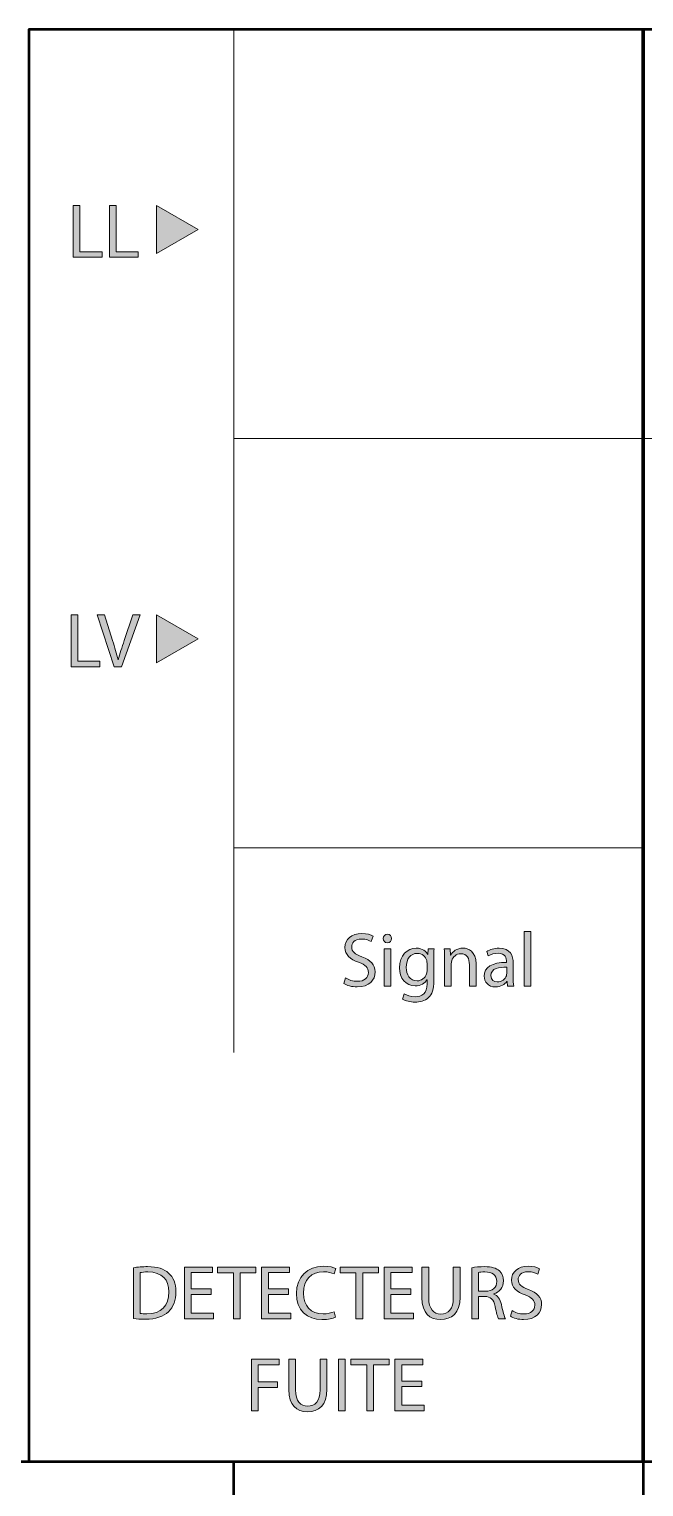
# Model space of a CAD drawing. Header units: inches. Extents: x 1 to 361, y -269 to -21.
# Drawn here: x 268 to 292, y -198 to -141 of the extents above; entities that cross this region are included whole.
import ezdxf

# ---------------------------------------------------------------- set-up
doc = ezdxf.new("R2010")
doc.units = ezdxf.units.IN
doc.header["$MEASUREMENT"] = 0
doc.layers.add('Layer 1', color=7, linetype='Continuous')

# ---------------------------------------------------------------- blocks, each defined once
blk = doc.blocks.new('block 27')
at = {"layer": 'Layer 1'}
h = blk.add_hatch(color=7, dxfattribs=at)
h.dxf.hatch_style = 2
edge = h.paths.add_edge_path()
edge.add_spline(control_points=[(280.367, -178.082), (280.485, -178.157), (280.653, -178.214), (280.832, -178.214), (281.099, -178.214), (281.256, -178.073), (281.256, -177.869), (281.256, -177.683), (281.147, -177.572), (280.875, -177.47), (280.544, -177.35), (280.341, -177.176), (280.341, -176.894), (280.341, -176.58), (280.602, -176.346), (280.994, -176.346), (281.198, -176.346), (281.351, -176.394), (281.438, -176.445), (281.438, -176.445), (281.366, -176.658), (281.366, -176.658), (281.303, -176.619), (281.168, -176.562), (280.985, -176.562), (280.71, -176.562), (280.604, -176.727), (280.604, -176.864), (280.604, -177.053), (280.728, -177.146), (281.006, -177.254), (281.348, -177.386), (281.519, -177.551), (281.519, -177.848), (281.519, -178.16), (281.291, -178.433), (280.815, -178.433), (280.62, -178.433), (280.407, -178.373), (280.298, -178.301), (280.298, -178.301), (280.367, -178.082), (280.367, -178.082)], knot_values=[0, 0, 0, 0, 1, 1, 1, 2, 2, 2, 3, 3, 3, 4, 4, 4, 5, 5, 5, 6, 6, 6, 7, 7, 7, 8, 8, 8, 9, 9, 9, 10, 10, 10, 11, 11, 11, 12, 12, 12, 13, 13, 13, 14, 14, 14, 14], degree=3, periodic=1)
h = blk.add_hatch(color=7, dxfattribs=at)
h.dxf.hatch_style = 2
edge = h.paths.add_edge_path()
edge.add_spline(control_points=[(282.164, -176.541), (282.164, -176.631), (282.101, -176.703), (281.996, -176.703), (281.9, -176.703), (281.837, -176.631), (281.837, -176.541), (281.837, -176.451), (281.903, -176.376), (282.002, -176.376), (282.098, -176.376), (282.164, -176.448), (282.164, -176.541)], knot_values=[0, 0, 0, 0, 1, 1, 1, 2, 2, 2, 3, 3, 3, 4, 4, 4, 4], degree=3, periodic=1)
h.paths.add_polyline_path([(281.87, -178.4), (281.87, -176.948), (282.134, -176.948), (282.134, -178.4)])
h = blk.add_hatch(color=7, dxfattribs=at)
h.dxf.hatch_style = 2
h.paths.add_polyline_path([(287.34, -176.271), (287.603, -176.271), (287.603, -178.4), (287.34, -178.4)])
h = blk.add_hatch(color=7, dxfattribs=at)
h.dxf.hatch_style = 2
edge = h.paths.add_edge_path()
edge.add_spline(control_points=[(283.813, -178.187), (283.813, -178.523), (283.744, -178.723), (283.606, -178.852), (283.462, -178.981), (283.259, -179.026), (283.075, -179.026), (282.902, -179.026), (282.709, -178.984), (282.593, -178.906), (282.593, -178.906), (282.658, -178.702), (282.658, -178.702), (282.754, -178.765), (282.904, -178.819), (283.084, -178.819), (283.354, -178.819), (283.552, -178.678), (283.552, -178.31), (283.552, -178.31), (283.552, -178.151), (283.552, -178.151), (283.552, -178.151), (283.546, -178.151), (283.546, -178.151), (283.468, -178.286), (283.309, -178.394), (283.084, -178.394), (282.725, -178.394), (282.467, -178.088), (282.467, -177.686), (282.467, -177.194), (282.787, -176.918), (283.123, -176.918), (283.375, -176.918), (283.51, -177.047), (283.576, -177.167), (283.576, -177.167), (283.582, -177.167), (283.582, -177.167), (283.582, -177.167), (283.591, -176.948), (283.591, -176.948), (283.591, -176.948), (283.825, -176.948), (283.825, -176.948), (283.816, -177.05), (283.813, -177.17), (283.813, -177.344), (283.813, -177.344), (283.813, -178.187), (283.813, -178.187)], knot_values=[0, 0, 0, 0, 1, 1, 1, 2, 2, 2, 3, 3, 3, 4, 4, 4, 5, 5, 5, 6, 6, 6, 7, 7, 7, 8, 8, 8, 9, 9, 9, 10, 10, 10, 11, 11, 11, 12, 12, 12, 13, 13, 13, 14, 14, 14, 15, 15, 15, 16, 16, 16, 17, 17, 17, 17], degree=3, periodic=1)
edge = h.paths.add_edge_path()
edge.add_spline(control_points=[(283.549, -177.521), (283.549, -177.476), (283.546, -177.437), (283.534, -177.404), (283.486, -177.248), (283.36, -177.122), (283.165, -177.122), (282.913, -177.122), (282.733, -177.335), (282.733, -177.671), (282.733, -177.956), (282.88, -178.193), (283.162, -178.193), (283.327, -178.193), (283.474, -178.091), (283.528, -177.923), (283.543, -177.878), (283.549, -177.827), (283.549, -177.782), (283.549, -177.782), (283.549, -177.521), (283.549, -177.521)], knot_values=[0, 0, 0, 0, 1, 1, 1, 2, 2, 2, 3, 3, 3, 4, 4, 4, 5, 5, 5, 6, 6, 6, 7, 7, 7, 7], degree=3, periodic=1)
h = blk.add_hatch(color=7, dxfattribs=at)
h.dxf.hatch_style = 2
edge = h.paths.add_edge_path()
edge.add_spline(control_points=[(284.23, -177.341), (284.23, -177.188), (284.227, -177.068), (284.218, -176.948), (284.218, -176.948), (284.452, -176.948), (284.452, -176.948), (284.452, -176.948), (284.467, -177.188), (284.467, -177.188), (284.467, -177.188), (284.473, -177.188), (284.473, -177.188), (284.545, -177.053), (284.712, -176.918), (284.953, -176.918), (285.153, -176.918), (285.465, -177.038), (285.465, -177.536), (285.465, -177.536), (285.465, -178.4), (285.465, -178.4), (285.465, -178.4), (285.202, -178.4), (285.202, -178.4), (285.202, -178.4), (285.202, -177.563), (285.202, -177.563), (285.202, -177.329), (285.115, -177.134), (284.865, -177.134), (284.694, -177.134), (284.559, -177.257), (284.512, -177.404), (284.499, -177.437), (284.494, -177.482), (284.494, -177.527), (284.494, -177.527), (284.494, -178.4), (284.494, -178.4), (284.494, -178.4), (284.23, -178.4), (284.23, -178.4), (284.23, -178.4), (284.23, -177.341), (284.23, -177.341)], knot_values=[0, 0, 0, 0, 1, 1, 1, 2, 2, 2, 3, 3, 3, 4, 4, 4, 5, 5, 5, 6, 6, 6, 7, 7, 7, 8, 8, 8, 9, 9, 9, 10, 10, 10, 11, 11, 11, 12, 12, 12, 13, 13, 13, 14, 14, 14, 15, 15, 15, 15], degree=3, periodic=1)
h = blk.add_hatch(color=7, dxfattribs=at)
h.dxf.hatch_style = 2
edge = h.paths.add_edge_path()
edge.add_spline(control_points=[(286.914, -178.052), (286.914, -178.178), (286.919, -178.301), (286.934, -178.4), (286.934, -178.4), (286.697, -178.4), (286.697, -178.4), (286.697, -178.4), (286.677, -178.217), (286.677, -178.217), (286.677, -178.217), (286.668, -178.217), (286.668, -178.217), (286.586, -178.331), (286.431, -178.433), (286.224, -178.433), (285.93, -178.433), (285.78, -178.226), (285.78, -178.016), (285.78, -177.665), (286.092, -177.473), (286.653, -177.476), (286.653, -177.476), (286.653, -177.446), (286.653, -177.446), (286.653, -177.329), (286.62, -177.11), (286.323, -177.113), (286.185, -177.113), (286.044, -177.152), (285.942, -177.221), (285.942, -177.221), (285.882, -177.044), (285.882, -177.044), (286.002, -176.969), (286.179, -176.918), (286.362, -176.918), (286.806, -176.918), (286.914, -177.221), (286.914, -177.509), (286.914, -177.509), (286.914, -178.052), (286.914, -178.052)], knot_values=[0, 0, 0, 0, 1, 1, 1, 2, 2, 2, 3, 3, 3, 4, 4, 4, 5, 5, 5, 6, 6, 6, 7, 7, 7, 8, 8, 8, 9, 9, 9, 10, 10, 10, 11, 11, 11, 12, 12, 12, 13, 13, 13, 14, 14, 14, 14], degree=3, periodic=1)
edge = h.paths.add_edge_path()
edge.add_spline(control_points=[(286.659, -177.659), (286.371, -177.653), (286.044, -177.704), (286.044, -177.986), (286.044, -178.16), (286.158, -178.238), (286.29, -178.238), (286.482, -178.238), (286.604, -178.118), (286.646, -177.995), (286.655, -177.965), (286.659, -177.935), (286.659, -177.911), (286.659, -177.911), (286.659, -177.659), (286.659, -177.659)], knot_values=[0, 0, 0, 0, 1, 1, 1, 2, 2, 2, 3, 3, 3, 4, 4, 4, 5, 5, 5, 5], degree=3, periodic=1)
at = {"layer": 'Layer 1', "lineweight": 0}
for points in [[(287.34, -176.271), (287.603, -176.271), (287.603, -178.4), (287.34, -178.4), (287.34, -176.271)], [(281.87, -178.4), (281.87, -176.948), (282.134, -176.948), (282.134, -178.4), (281.87, -178.4)]]:
    blk.add_lwpolyline(points, dxfattribs=at)
for points, knots in [([(280.367, -178.082), (280.485, -178.157), (280.653, -178.214), (280.832, -178.214), (281.099, -178.214), (281.256, -178.073), (281.256, -177.869), (281.256, -177.683), (281.147, -177.572), (280.875, -177.47), (280.544, -177.35), (280.341, -177.176), (280.341, -176.894), (280.341, -176.58), (280.602, -176.346), (280.994, -176.346), (281.198, -176.346), (281.351, -176.394), (281.438, -176.445), (281.438, -176.445), (281.366, -176.658), (281.366, -176.658), (281.303, -176.619), (281.168, -176.562), (280.985, -176.562), (280.71, -176.562), (280.604, -176.727), (280.604, -176.864), (280.604, -177.053), (280.728, -177.146), (281.006, -177.254), (281.348, -177.386), (281.519, -177.551), (281.519, -177.848), (281.519, -178.16), (281.291, -178.433), (280.815, -178.433), (280.62, -178.433), (280.407, -178.373), (280.298, -178.301), (280.298, -178.301), (280.367, -178.082), (280.367, -178.082)], [0, 0, 0, 0, 1, 1, 1, 2, 2, 2, 3, 3, 3, 4, 4, 4, 5, 5, 5, 6, 6, 6, 7, 7, 7, 8, 8, 8, 9, 9, 9, 10, 10, 10, 11, 11, 11, 12, 12, 12, 13, 13, 13, 14, 14, 14, 14]), ([(282.164, -176.541), (282.164, -176.631), (282.101, -176.703), (281.996, -176.703), (281.9, -176.703), (281.837, -176.631), (281.837, -176.541), (281.837, -176.451), (281.903, -176.376), (282.002, -176.376), (282.098, -176.376), (282.164, -176.448), (282.164, -176.541)], [0, 0, 0, 0, 1, 1, 1, 2, 2, 2, 3, 3, 3, 4, 4, 4, 4]), ([(283.813, -178.187), (283.813, -178.523), (283.744, -178.723), (283.606, -178.852), (283.462, -178.981), (283.259, -179.026), (283.075, -179.026), (282.902, -179.026), (282.709, -178.984), (282.593, -178.906), (282.593, -178.906), (282.658, -178.702), (282.658, -178.702), (282.754, -178.765), (282.904, -178.819), (283.084, -178.819), (283.354, -178.819), (283.552, -178.678), (283.552, -178.31), (283.552, -178.31), (283.552, -178.151), (283.552, -178.151), (283.552, -178.151), (283.546, -178.151), (283.546, -178.151), (283.468, -178.286), (283.309, -178.394), (283.084, -178.394), (282.725, -178.394), (282.467, -178.088), (282.467, -177.686), (282.467, -177.194), (282.787, -176.918), (283.123, -176.918), (283.375, -176.918), (283.51, -177.047), (283.576, -177.167), (283.576, -177.167), (283.582, -177.167), (283.582, -177.167), (283.582, -177.167), (283.591, -176.948), (283.591, -176.948), (283.591, -176.948), (283.825, -176.948), (283.825, -176.948), (283.816, -177.05), (283.813, -177.17), (283.813, -177.344), (283.813, -177.344), (283.813, -178.187), (283.813, -178.187)], [0, 0, 0, 0, 1, 1, 1, 2, 2, 2, 3, 3, 3, 4, 4, 4, 5, 5, 5, 6, 6, 6, 7, 7, 7, 8, 8, 8, 9, 9, 9, 10, 10, 10, 11, 11, 11, 12, 12, 12, 13, 13, 13, 14, 14, 14, 15, 15, 15, 16, 16, 16, 17, 17, 17, 17]), ([(283.549, -177.521), (283.549, -177.476), (283.546, -177.437), (283.534, -177.404), (283.486, -177.248), (283.36, -177.122), (283.165, -177.122), (282.913, -177.122), (282.733, -177.335), (282.733, -177.671), (282.733, -177.956), (282.88, -178.193), (283.162, -178.193), (283.327, -178.193), (283.474, -178.091), (283.528, -177.923), (283.543, -177.878), (283.549, -177.827), (283.549, -177.782), (283.549, -177.782), (283.549, -177.521), (283.549, -177.521)], [0, 0, 0, 0, 1, 1, 1, 2, 2, 2, 3, 3, 3, 4, 4, 4, 5, 5, 5, 6, 6, 6, 7, 7, 7, 7]), ([(284.23, -177.341), (284.23, -177.188), (284.227, -177.068), (284.218, -176.948), (284.218, -176.948), (284.452, -176.948), (284.452, -176.948), (284.452, -176.948), (284.467, -177.188), (284.467, -177.188), (284.467, -177.188), (284.473, -177.188), (284.473, -177.188), (284.545, -177.053), (284.712, -176.918), (284.953, -176.918), (285.153, -176.918), (285.465, -177.038), (285.465, -177.536), (285.465, -177.536), (285.465, -178.4), (285.465, -178.4), (285.465, -178.4), (285.202, -178.4), (285.202, -178.4), (285.202, -178.4), (285.202, -177.563), (285.202, -177.563), (285.202, -177.329), (285.115, -177.134), (284.865, -177.134), (284.694, -177.134), (284.559, -177.257), (284.512, -177.404), (284.499, -177.437), (284.494, -177.482), (284.494, -177.527), (284.494, -177.527), (284.494, -178.4), (284.494, -178.4), (284.494, -178.4), (284.23, -178.4), (284.23, -178.4), (284.23, -178.4), (284.23, -177.341), (284.23, -177.341)], [0, 0, 0, 0, 1, 1, 1, 2, 2, 2, 3, 3, 3, 4, 4, 4, 5, 5, 5, 6, 6, 6, 7, 7, 7, 8, 8, 8, 9, 9, 9, 10, 10, 10, 11, 11, 11, 12, 12, 12, 13, 13, 13, 14, 14, 14, 15, 15, 15, 15]), ([(286.914, -178.052), (286.914, -178.178), (286.919, -178.301), (286.934, -178.4), (286.934, -178.4), (286.697, -178.4), (286.697, -178.4), (286.697, -178.4), (286.677, -178.217), (286.677, -178.217), (286.677, -178.217), (286.668, -178.217), (286.668, -178.217), (286.586, -178.331), (286.431, -178.433), (286.224, -178.433), (285.93, -178.433), (285.78, -178.226), (285.78, -178.016), (285.78, -177.665), (286.092, -177.473), (286.653, -177.476), (286.653, -177.476), (286.653, -177.446), (286.653, -177.446), (286.653, -177.329), (286.62, -177.11), (286.323, -177.113), (286.185, -177.113), (286.044, -177.152), (285.942, -177.221), (285.942, -177.221), (285.882, -177.044), (285.882, -177.044), (286.002, -176.969), (286.179, -176.918), (286.362, -176.918), (286.806, -176.918), (286.914, -177.221), (286.914, -177.509), (286.914, -177.509), (286.914, -178.052), (286.914, -178.052)], [0, 0, 0, 0, 1, 1, 1, 2, 2, 2, 3, 3, 3, 4, 4, 4, 5, 5, 5, 6, 6, 6, 7, 7, 7, 8, 8, 8, 9, 9, 9, 10, 10, 10, 11, 11, 11, 12, 12, 12, 13, 13, 13, 14, 14, 14, 14]), ([(286.659, -177.659), (286.371, -177.653), (286.044, -177.704), (286.044, -177.986), (286.044, -178.16), (286.158, -178.238), (286.29, -178.238), (286.482, -178.238), (286.604, -178.118), (286.646, -177.995), (286.655, -177.965), (286.659, -177.935), (286.659, -177.911), (286.659, -177.911), (286.659, -177.659), (286.659, -177.659)], [0, 0, 0, 0, 1, 1, 1, 2, 2, 2, 3, 3, 3, 4, 4, 4, 5, 5, 5, 5])]:
    blk.add_open_spline(points, degree=3, knots=knots, dxfattribs=at)
blk = doc.blocks.new('block 35')
at = {"layer": 'Layer 1'}
h = blk.add_hatch(color=7, dxfattribs=at)
h.dxf.hatch_style = 2
h.paths.add_polyline_path([(269.722, -147.896), (269.986, -147.896), (269.986, -149.697), (270.849, -149.697), (270.849, -149.916), (269.722, -149.916)])
h = blk.add_hatch(color=7, dxfattribs=at)
h.dxf.hatch_style = 2
h.paths.add_polyline_path([(271.137, -147.896), (271.401, -147.896), (271.401, -149.697), (272.265, -149.697), (272.265, -149.916), (271.137, -149.916)])
h = blk.add_hatch(color=7, dxfattribs=at)
h.dxf.hatch_style = 2
h.paths.add_polyline_path([(272.976, -149.771), (272.976, -147.895), (274.602, -148.833)])
at = {"layer": 'Layer 1', "lineweight": 0}
for points in [[(269.722, -147.896), (269.986, -147.896), (269.986, -149.697), (270.849, -149.697), (270.849, -149.916), (269.722, -149.916), (269.722, -147.896)], [(271.137, -147.896), (271.401, -147.896), (271.401, -149.697), (272.265, -149.697), (272.265, -149.916), (271.137, -149.916), (271.137, -147.896)], [(272.976, -149.771), (272.976, -147.895), (274.602, -148.833), (272.976, -149.771)]]:
    blk.add_lwpolyline(points, dxfattribs=at)
blk = doc.blocks.new('block 36')
at = {"layer": 'Layer 1'}
h = blk.add_hatch(color=7, dxfattribs=at)
h.dxf.hatch_style = 2
h.paths.add_polyline_path([(269.641, -163.896), (269.905, -163.896), (269.905, -165.698), (270.769, -165.698), (270.769, -165.917), (269.641, -165.917)])
h = blk.add_hatch(color=7, dxfattribs=at)
h.dxf.hatch_style = 2
edge = h.paths.add_edge_path()
edge.add_spline(control_points=[(271.326, -165.917), (271.326, -165.917), (270.663, -163.896), (270.663, -163.896), (270.663, -163.896), (270.948, -163.896), (270.948, -163.896), (270.948, -163.896), (271.263, -164.891), (271.263, -164.891), (271.347, -165.164), (271.422, -165.41), (271.479, -165.647), (271.479, -165.647), (271.485, -165.647), (271.485, -165.647), (271.542, -165.413), (271.623, -165.158), (271.716, -164.894), (271.716, -164.894), (272.058, -163.896), (272.058, -163.896), (272.058, -163.896), (272.337, -163.896), (272.337, -163.896), (272.337, -163.896), (271.614, -165.917), (271.614, -165.917), (271.614, -165.917), (271.326, -165.917), (271.326, -165.917)], knot_values=[0, 0, 0, 0, 1, 1, 1, 2, 2, 2, 3, 3, 3, 4, 4, 4, 5, 5, 5, 6, 6, 6, 7, 7, 7, 8, 8, 8, 9, 9, 9, 10, 10, 10, 10], degree=3, periodic=1)
h = blk.add_hatch(color=7, dxfattribs=at)
h.dxf.hatch_style = 2
h.paths.add_polyline_path([(272.976, -165.772), (272.976, -163.895), (274.602, -164.833)])
at = {"layer": 'Layer 1', "lineweight": 0}
for points in [[(269.641, -163.896), (269.905, -163.896), (269.905, -165.698), (270.769, -165.698), (270.769, -165.917), (269.641, -165.917), (269.641, -163.896)], [(272.976, -165.772), (272.976, -163.895), (274.602, -164.833), (272.976, -165.772)]]:
    blk.add_lwpolyline(points, dxfattribs=at)
blk.add_open_spline([(271.326, -165.917), (271.326, -165.917), (270.663, -163.896), (270.663, -163.896), (270.663, -163.896), (270.948, -163.896), (270.948, -163.896), (270.948, -163.896), (271.263, -164.891), (271.263, -164.891), (271.347, -165.164), (271.422, -165.41), (271.479, -165.647), (271.479, -165.647), (271.485, -165.647), (271.485, -165.647), (271.542, -165.413), (271.623, -165.158), (271.716, -164.894), (271.716, -164.894), (272.058, -163.896), (272.058, -163.896), (272.058, -163.896), (272.337, -163.896), (272.337, -163.896), (272.337, -163.896), (271.614, -165.917), (271.614, -165.917), (271.614, -165.917), (271.326, -165.917), (271.326, -165.917)], degree=3, knots=[0, 0, 0, 0, 1, 1, 1, 2, 2, 2, 3, 3, 3, 4, 4, 4, 5, 5, 5, 6, 6, 6, 7, 7, 7, 8, 8, 8, 9, 9, 9, 10, 10, 10, 10], dxfattribs=at)
blk = doc.blocks.new('block 42')
at = {"layer": 'Layer 1'}
h = blk.add_hatch(color=7, dxfattribs=at)
h.dxf.hatch_style = 2
edge = h.paths.add_edge_path()
edge.add_spline(control_points=[(272.077, -189.41), (272.236, -189.383), (272.425, -189.365), (272.632, -189.365), (273.007, -189.365), (273.273, -189.455), (273.45, -189.617), (273.634, -189.782), (273.738, -190.016), (273.738, -190.343), (273.738, -190.672), (273.634, -190.943), (273.448, -191.129), (273.255, -191.317), (272.944, -191.419), (272.551, -191.419), (272.362, -191.419), (272.209, -191.41), (272.077, -191.395), (272.077, -191.395), (272.077, -189.41), (272.077, -189.41)], knot_values=[0, 0, 0, 0, 1, 1, 1, 2, 2, 2, 3, 3, 3, 4, 4, 4, 5, 5, 5, 6, 6, 6, 7, 7, 7, 7], degree=3, periodic=1)
edge = h.paths.add_edge_path()
edge.add_spline(control_points=[(272.338, -191.197), (272.404, -191.206), (272.5, -191.209), (272.602, -191.209), (273.162, -191.209), (273.463, -190.898), (273.463, -190.352), (273.465, -189.875), (273.195, -189.572), (272.644, -189.572), (272.509, -189.572), (272.407, -189.584), (272.338, -189.599), (272.338, -189.599), (272.338, -191.197), (272.338, -191.197)], knot_values=[0, 0, 0, 0, 1, 1, 1, 2, 2, 2, 3, 3, 3, 4, 4, 4, 5, 5, 5, 5], degree=3, periodic=1)
h = blk.add_hatch(color=7, dxfattribs=at)
h.dxf.hatch_style = 2
h.paths.add_polyline_path([(275.118, -190.454), (274.335, -190.454), (274.335, -191.182), (275.211, -191.182), (275.211, -191.401), (274.071, -191.401), (274.071, -189.381), (275.165, -189.381), (275.165, -189.599), (274.335, -189.599), (274.335, -190.238), (275.118, -190.238)])
h = blk.add_hatch(color=7, dxfattribs=at)
h.dxf.hatch_style = 2
h.paths.add_polyline_path([(275.981, -189.602), (275.366, -189.602), (275.366, -189.381), (276.862, -189.381), (276.862, -189.602), (276.245, -189.602), (276.245, -191.401), (275.981, -191.401)])
h = blk.add_hatch(color=7, dxfattribs=at)
h.dxf.hatch_style = 2
h.paths.add_polyline_path([(278.131, -190.454), (277.349, -190.454), (277.349, -191.182), (278.224, -191.182), (278.224, -191.401), (277.085, -191.401), (277.085, -189.381), (278.179, -189.381), (278.179, -189.599), (277.349, -189.599), (277.349, -190.238), (278.131, -190.238)])
h = blk.add_hatch(color=7, dxfattribs=at)
h.dxf.hatch_style = 2
edge = h.paths.add_edge_path()
edge.add_spline(control_points=[(279.973, -191.338), (279.88, -191.386), (279.685, -191.434), (279.439, -191.434), (278.869, -191.434), (278.443, -191.074), (278.443, -190.409), (278.443, -189.773), (278.872, -189.347), (279.499, -189.347), (279.747, -189.347), (279.909, -189.401), (279.978, -189.437), (279.978, -189.437), (279.913, -189.65), (279.913, -189.65), (279.816, -189.602), (279.676, -189.566), (279.507, -189.566), (279.034, -189.566), (278.719, -189.869), (278.719, -190.4), (278.719, -190.898), (279.004, -191.212), (279.492, -191.212), (279.654, -191.212), (279.816, -191.18), (279.922, -191.129), (279.922, -191.129), (279.973, -191.338), (279.973, -191.338)], knot_values=[0, 0, 0, 0, 1, 1, 1, 2, 2, 2, 3, 3, 3, 4, 4, 4, 5, 5, 5, 6, 6, 6, 7, 7, 7, 8, 8, 8, 9, 9, 9, 10, 10, 10, 10], degree=3, periodic=1)
h = blk.add_hatch(color=7, dxfattribs=at)
h.dxf.hatch_style = 2
h.paths.add_polyline_path([(280.77, -189.602), (280.155, -189.602), (280.155, -189.381), (281.652, -189.381), (281.652, -189.602), (281.034, -189.602), (281.034, -191.401), (280.77, -191.401)])
h = blk.add_hatch(color=7, dxfattribs=at)
h.dxf.hatch_style = 2
h.paths.add_polyline_path([(282.92, -190.454), (282.137, -190.454), (282.137, -191.182), (283.013, -191.182), (283.013, -191.401), (281.874, -191.401), (281.874, -189.381), (282.968, -189.381), (282.968, -189.599), (282.137, -189.599), (282.137, -190.238), (282.92, -190.238)])
h = blk.add_hatch(color=7, dxfattribs=at)
h.dxf.hatch_style = 2
edge = h.paths.add_edge_path()
edge.add_spline(control_points=[(283.613, -189.381), (283.613, -189.381), (283.613, -190.58), (283.613, -190.58), (283.613, -191.029), (283.814, -191.222), (284.083, -191.222), (284.38, -191.222), (284.575, -191.023), (284.575, -190.58), (284.575, -190.58), (284.575, -189.381), (284.575, -189.381), (284.575, -189.381), (284.839, -189.381), (284.839, -189.381), (284.839, -189.381), (284.839, -190.561), (284.839, -190.561), (284.839, -191.182), (284.513, -191.434), (284.074, -191.434), (283.661, -191.434), (283.349, -191.2), (283.349, -190.57), (283.349, -190.57), (283.349, -189.381), (283.349, -189.381), (283.349, -189.381), (283.613, -189.381), (283.613, -189.381)], knot_values=[0, 0, 0, 0, 1, 1, 1, 2, 2, 2, 3, 3, 3, 4, 4, 4, 5, 5, 5, 6, 6, 6, 7, 7, 7, 8, 8, 8, 9, 9, 9, 10, 10, 10, 10], degree=3, periodic=1)
h = blk.add_hatch(color=7, dxfattribs=at)
h.dxf.hatch_style = 2
edge = h.paths.add_edge_path()
edge.add_spline(control_points=[(285.292, -189.407), (285.424, -189.383), (285.616, -189.365), (285.793, -189.365), (286.072, -189.365), (286.254, -189.419), (286.378, -189.53), (286.476, -189.62), (286.536, -189.758), (286.536, -189.917), (286.536, -190.181), (286.369, -190.358), (286.159, -190.43), (286.159, -190.43), (286.159, -190.439), (286.159, -190.439), (286.312, -190.493), (286.405, -190.637), (286.452, -190.847), (286.518, -191.129), (286.566, -191.323), (286.609, -191.401), (286.609, -191.401), (286.338, -191.401), (286.338, -191.401), (286.305, -191.341), (286.261, -191.171), (286.207, -190.918), (286.147, -190.64), (286.036, -190.535), (285.799, -190.526), (285.799, -190.526), (285.553, -190.526), (285.553, -190.526), (285.553, -190.526), (285.553, -191.401), (285.553, -191.401), (285.553, -191.401), (285.292, -191.401), (285.292, -191.401), (285.292, -191.401), (285.292, -189.407), (285.292, -189.407)], knot_values=[0, 0, 0, 0, 1, 1, 1, 2, 2, 2, 3, 3, 3, 4, 4, 4, 5, 5, 5, 6, 6, 6, 7, 7, 7, 8, 8, 8, 9, 9, 9, 10, 10, 10, 11, 11, 11, 12, 12, 12, 13, 13, 13, 14, 14, 14, 14], degree=3, periodic=1)
edge = h.paths.add_edge_path()
edge.add_spline(control_points=[(285.553, -190.328), (285.553, -190.328), (285.82, -190.328), (285.82, -190.328), (286.099, -190.328), (286.276, -190.175), (286.276, -189.944), (286.276, -189.683), (286.087, -189.569), (285.811, -189.569), (285.685, -189.569), (285.598, -189.578), (285.553, -189.59), (285.553, -189.59), (285.553, -190.328), (285.553, -190.328)], knot_values=[0, 0, 0, 0, 1, 1, 1, 2, 2, 2, 3, 3, 3, 4, 4, 4, 5, 5, 5, 5], degree=3, periodic=1)
h = blk.add_hatch(color=7, dxfattribs=at)
h.dxf.hatch_style = 2
edge = h.paths.add_edge_path()
edge.add_spline(control_points=[(286.872, -191.083), (286.989, -191.158), (287.157, -191.215), (287.337, -191.215), (287.604, -191.215), (287.76, -191.074), (287.76, -190.871), (287.76, -190.685), (287.652, -190.574), (287.379, -190.472), (287.049, -190.352), (286.846, -190.178), (286.846, -189.896), (286.846, -189.581), (287.106, -189.347), (287.499, -189.347), (287.703, -189.347), (287.856, -189.395), (287.942, -189.446), (287.942, -189.446), (287.871, -189.659), (287.871, -189.659), (287.807, -189.62), (287.673, -189.563), (287.49, -189.563), (287.214, -189.563), (287.109, -189.728), (287.109, -189.866), (287.109, -190.055), (287.232, -190.148), (287.511, -190.256), (287.853, -190.388), (288.024, -190.553), (288.024, -190.85), (288.024, -191.162), (287.796, -191.434), (287.319, -191.434), (287.124, -191.434), (286.911, -191.374), (286.804, -191.302), (286.804, -191.302), (286.872, -191.083), (286.872, -191.083)], knot_values=[0, 0, 0, 0, 1, 1, 1, 2, 2, 2, 3, 3, 3, 4, 4, 4, 5, 5, 5, 6, 6, 6, 7, 7, 7, 8, 8, 8, 9, 9, 9, 10, 10, 10, 11, 11, 11, 12, 12, 12, 13, 13, 13, 14, 14, 14, 14], degree=3, periodic=1)
h = blk.add_hatch(color=7, dxfattribs=at)
h.dxf.hatch_style = 2
h.paths.add_polyline_path([(276.686, -192.979), (277.774, -192.979), (277.774, -193.198), (276.95, -193.198), (276.95, -193.869), (277.711, -193.869), (277.711, -194.085), (276.95, -194.085), (276.95, -194.999), (276.686, -194.999)])
h = blk.add_hatch(color=7, dxfattribs=at)
h.dxf.hatch_style = 2
edge = h.paths.add_edge_path()
edge.add_spline(control_points=[(278.41, -192.979), (278.41, -192.979), (278.41, -194.178), (278.41, -194.178), (278.41, -194.628), (278.611, -194.82), (278.88, -194.82), (279.177, -194.82), (279.372, -194.622), (279.372, -194.178), (279.372, -194.178), (279.372, -192.979), (279.372, -192.979), (279.372, -192.979), (279.636, -192.979), (279.636, -192.979), (279.636, -192.979), (279.636, -194.16), (279.636, -194.16), (279.636, -194.781), (279.31, -195.033), (278.872, -195.033), (278.458, -195.033), (278.146, -194.799), (278.146, -194.169), (278.146, -194.169), (278.146, -192.979), (278.146, -192.979), (278.146, -192.979), (278.41, -192.979), (278.41, -192.979)], knot_values=[0, 0, 0, 0, 1, 1, 1, 2, 2, 2, 3, 3, 3, 4, 4, 4, 5, 5, 5, 6, 6, 6, 7, 7, 7, 8, 8, 8, 9, 9, 9, 10, 10, 10, 10], degree=3, periodic=1)
h = blk.add_hatch(color=7, dxfattribs=at)
h.dxf.hatch_style = 2
h.paths.add_polyline_path([(280.35, -192.979), (280.35, -194.999), (280.086, -194.999), (280.086, -192.979)])
h = blk.add_hatch(color=7, dxfattribs=at)
h.dxf.hatch_style = 2
h.paths.add_polyline_path([(281.189, -193.2), (280.575, -193.2), (280.575, -192.979), (282.071, -192.979), (282.071, -193.2), (281.453, -193.2), (281.453, -194.999), (281.189, -194.999)])
h = blk.add_hatch(color=7, dxfattribs=at)
h.dxf.hatch_style = 2
h.paths.add_polyline_path([(283.34, -194.052), (282.557, -194.052), (282.557, -194.781), (283.433, -194.781), (283.433, -194.999), (282.293, -194.999), (282.293, -192.979), (283.387, -192.979), (283.387, -193.198), (282.557, -193.198), (282.557, -193.836), (283.34, -193.836)])
at = {"layer": 'Layer 1', "lineweight": 0}
for points in [[(275.118, -190.454), (274.335, -190.454), (274.335, -191.182), (275.211, -191.182), (275.211, -191.401), (274.071, -191.401), (274.071, -189.381), (275.165, -189.381), (275.165, -189.599), (274.335, -189.599), (274.335, -190.238), (275.118, -190.238), (275.118, -190.454)], [(275.981, -189.602), (275.366, -189.602), (275.366, -189.381), (276.862, -189.381), (276.862, -189.602), (276.245, -189.602), (276.245, -191.401), (275.981, -191.401), (275.981, -189.602)], [(278.131, -190.454), (277.349, -190.454), (277.349, -191.182), (278.224, -191.182), (278.224, -191.401), (277.085, -191.401), (277.085, -189.381), (278.179, -189.381), (278.179, -189.599), (277.349, -189.599), (277.349, -190.238), (278.131, -190.238), (278.131, -190.454)], [(280.77, -189.602), (280.155, -189.602), (280.155, -189.381), (281.652, -189.381), (281.652, -189.602), (281.034, -189.602), (281.034, -191.401), (280.77, -191.401), (280.77, -189.602)], [(282.92, -190.454), (282.137, -190.454), (282.137, -191.182), (283.013, -191.182), (283.013, -191.401), (281.874, -191.401), (281.874, -189.381), (282.968, -189.381), (282.968, -189.599), (282.137, -189.599), (282.137, -190.238), (282.92, -190.238), (282.92, -190.454)], [(276.686, -192.979), (277.774, -192.979), (277.774, -193.198), (276.95, -193.198), (276.95, -193.869), (277.711, -193.869), (277.711, -194.085), (276.95, -194.085), (276.95, -194.999), (276.686, -194.999), (276.686, -192.979)], [(280.35, -192.979), (280.35, -194.999), (280.086, -194.999), (280.086, -192.979), (280.35, -192.979)], [(281.189, -193.2), (280.575, -193.2), (280.575, -192.979), (282.071, -192.979), (282.071, -193.2), (281.453, -193.2), (281.453, -194.999), (281.189, -194.999), (281.189, -193.2)], [(283.34, -194.052), (282.557, -194.052), (282.557, -194.781), (283.433, -194.781), (283.433, -194.999), (282.293, -194.999), (282.293, -192.979), (283.387, -192.979), (283.387, -193.198), (282.557, -193.198), (282.557, -193.836), (283.34, -193.836), (283.34, -194.052)]]:
    blk.add_lwpolyline(points, dxfattribs=at)
for points, knots in [([(272.077, -189.41), (272.236, -189.383), (272.425, -189.365), (272.632, -189.365), (273.007, -189.365), (273.273, -189.455), (273.45, -189.617), (273.634, -189.782), (273.738, -190.016), (273.738, -190.343), (273.738, -190.672), (273.634, -190.943), (273.448, -191.129), (273.255, -191.317), (272.944, -191.419), (272.551, -191.419), (272.362, -191.419), (272.209, -191.41), (272.077, -191.395), (272.077, -191.395), (272.077, -189.41), (272.077, -189.41)], [0, 0, 0, 0, 1, 1, 1, 2, 2, 2, 3, 3, 3, 4, 4, 4, 5, 5, 5, 6, 6, 6, 7, 7, 7, 7]), ([(272.338, -191.197), (272.404, -191.206), (272.5, -191.209), (272.602, -191.209), (273.162, -191.209), (273.463, -190.898), (273.463, -190.352), (273.465, -189.875), (273.195, -189.572), (272.644, -189.572), (272.509, -189.572), (272.407, -189.584), (272.338, -189.599), (272.338, -189.599), (272.338, -191.197), (272.338, -191.197)], [0, 0, 0, 0, 1, 1, 1, 2, 2, 2, 3, 3, 3, 4, 4, 4, 5, 5, 5, 5]), ([(279.973, -191.338), (279.88, -191.386), (279.685, -191.434), (279.439, -191.434), (278.869, -191.434), (278.443, -191.074), (278.443, -190.409), (278.443, -189.773), (278.872, -189.347), (279.499, -189.347), (279.747, -189.347), (279.909, -189.401), (279.978, -189.437), (279.978, -189.437), (279.913, -189.65), (279.913, -189.65), (279.816, -189.602), (279.676, -189.566), (279.507, -189.566), (279.034, -189.566), (278.719, -189.869), (278.719, -190.4), (278.719, -190.898), (279.004, -191.212), (279.492, -191.212), (279.654, -191.212), (279.816, -191.18), (279.922, -191.129), (279.922, -191.129), (279.973, -191.338), (279.973, -191.338)], [0, 0, 0, 0, 1, 1, 1, 2, 2, 2, 3, 3, 3, 4, 4, 4, 5, 5, 5, 6, 6, 6, 7, 7, 7, 8, 8, 8, 9, 9, 9, 10, 10, 10, 10]), ([(283.613, -189.381), (283.613, -189.381), (283.613, -190.58), (283.613, -190.58), (283.613, -191.029), (283.814, -191.222), (284.083, -191.222), (284.38, -191.222), (284.575, -191.023), (284.575, -190.58), (284.575, -190.58), (284.575, -189.381), (284.575, -189.381), (284.575, -189.381), (284.839, -189.381), (284.839, -189.381), (284.839, -189.381), (284.839, -190.561), (284.839, -190.561), (284.839, -191.182), (284.513, -191.434), (284.074, -191.434), (283.661, -191.434), (283.349, -191.2), (283.349, -190.57), (283.349, -190.57), (283.349, -189.381), (283.349, -189.381), (283.349, -189.381), (283.613, -189.381), (283.613, -189.381)], [0, 0, 0, 0, 1, 1, 1, 2, 2, 2, 3, 3, 3, 4, 4, 4, 5, 5, 5, 6, 6, 6, 7, 7, 7, 8, 8, 8, 9, 9, 9, 10, 10, 10, 10]), ([(285.292, -189.407), (285.424, -189.383), (285.616, -189.365), (285.793, -189.365), (286.072, -189.365), (286.254, -189.419), (286.378, -189.53), (286.476, -189.62), (286.536, -189.758), (286.536, -189.917), (286.536, -190.181), (286.369, -190.358), (286.159, -190.43), (286.159, -190.43), (286.159, -190.439), (286.159, -190.439), (286.312, -190.493), (286.405, -190.637), (286.452, -190.847), (286.518, -191.129), (286.566, -191.323), (286.609, -191.401), (286.609, -191.401), (286.338, -191.401), (286.338, -191.401), (286.305, -191.341), (286.261, -191.171), (286.207, -190.918), (286.147, -190.64), (286.036, -190.535), (285.799, -190.526), (285.799, -190.526), (285.553, -190.526), (285.553, -190.526), (285.553, -190.526), (285.553, -191.401), (285.553, -191.401), (285.553, -191.401), (285.292, -191.401), (285.292, -191.401), (285.292, -191.401), (285.292, -189.407), (285.292, -189.407)], [0, 0, 0, 0, 1, 1, 1, 2, 2, 2, 3, 3, 3, 4, 4, 4, 5, 5, 5, 6, 6, 6, 7, 7, 7, 8, 8, 8, 9, 9, 9, 10, 10, 10, 11, 11, 11, 12, 12, 12, 13, 13, 13, 14, 14, 14, 14]), ([(285.553, -190.328), (285.553, -190.328), (285.82, -190.328), (285.82, -190.328), (286.099, -190.328), (286.276, -190.175), (286.276, -189.944), (286.276, -189.683), (286.087, -189.569), (285.811, -189.569), (285.685, -189.569), (285.598, -189.578), (285.553, -189.59), (285.553, -189.59), (285.553, -190.328), (285.553, -190.328)], [0, 0, 0, 0, 1, 1, 1, 2, 2, 2, 3, 3, 3, 4, 4, 4, 5, 5, 5, 5]), ([(286.872, -191.083), (286.989, -191.158), (287.157, -191.215), (287.337, -191.215), (287.604, -191.215), (287.76, -191.074), (287.76, -190.871), (287.76, -190.685), (287.652, -190.574), (287.379, -190.472), (287.049, -190.352), (286.846, -190.178), (286.846, -189.896), (286.846, -189.581), (287.106, -189.347), (287.499, -189.347), (287.703, -189.347), (287.856, -189.395), (287.942, -189.446), (287.942, -189.446), (287.871, -189.659), (287.871, -189.659), (287.807, -189.62), (287.673, -189.563), (287.49, -189.563), (287.214, -189.563), (287.109, -189.728), (287.109, -189.866), (287.109, -190.055), (287.232, -190.148), (287.511, -190.256), (287.853, -190.388), (288.024, -190.553), (288.024, -190.85), (288.024, -191.162), (287.796, -191.434), (287.319, -191.434), (287.124, -191.434), (286.911, -191.374), (286.804, -191.302), (286.804, -191.302), (286.872, -191.083), (286.872, -191.083)], [0, 0, 0, 0, 1, 1, 1, 2, 2, 2, 3, 3, 3, 4, 4, 4, 5, 5, 5, 6, 6, 6, 7, 7, 7, 8, 8, 8, 9, 9, 9, 10, 10, 10, 11, 11, 11, 12, 12, 12, 13, 13, 13, 14, 14, 14, 14]), ([(278.41, -192.979), (278.41, -192.979), (278.41, -194.178), (278.41, -194.178), (278.41, -194.628), (278.611, -194.82), (278.88, -194.82), (279.177, -194.82), (279.372, -194.622), (279.372, -194.178), (279.372, -194.178), (279.372, -192.979), (279.372, -192.979), (279.372, -192.979), (279.636, -192.979), (279.636, -192.979), (279.636, -192.979), (279.636, -194.16), (279.636, -194.16), (279.636, -194.781), (279.31, -195.033), (278.872, -195.033), (278.458, -195.033), (278.146, -194.799), (278.146, -194.169), (278.146, -194.169), (278.146, -192.979), (278.146, -192.979), (278.146, -192.979), (278.41, -192.979), (278.41, -192.979)], [0, 0, 0, 0, 1, 1, 1, 2, 2, 2, 3, 3, 3, 4, 4, 4, 5, 5, 5, 6, 6, 6, 7, 7, 7, 8, 8, 8, 9, 9, 9, 10, 10, 10, 10])]:
    blk.add_open_spline(points, degree=3, knots=knots, dxfattribs=at)

msp = doc.modelspace()

# ---------------------------------------------------------------- linework, layer by layer
at = {"layer": 'Layer 1', "color": 7, "lineweight": 53}
for points in [[(292, -197), (268.004, -197), (268.004, -141), (292, -141), (292, -197)], [(291.978, -141), (308, -141), (308, -197), (291.978, -197), (291.978, -141)], [(276, -197), (212.044, -197), (212.044, -252.999), (276, -252.999), (276, -197)], [(292, -197), (275.985, -197), (275.985, -252.999), (292, -252.999), (292, -197)]]:
    msp.add_lwpolyline(points, dxfattribs=at)
at = {"layer": 'Layer 1', "color": 7, "lineweight": 18}
for points in [[(292, -157), (276, -157), (276, -141), (292, -141), (292, -157)], [(308, -141), (292, -141), (292, -157), (308, -157), (308, -141)], [(292, -173), (276, -173), (276, -157), (292, -157), (292, -173)], [(276, -173), (276, -181)]]:
    msp.add_lwpolyline(points, dxfattribs=at)

# ---------------------------------------------------------------- block references
at = {"layer": 'Layer 1'}
for name in ['block 35', 'block 36', 'block 27', 'block 42']:
    msp.add_blockref(name, (0, 0), dxfattribs=at)

doc.saveas('drawing.dxf')
